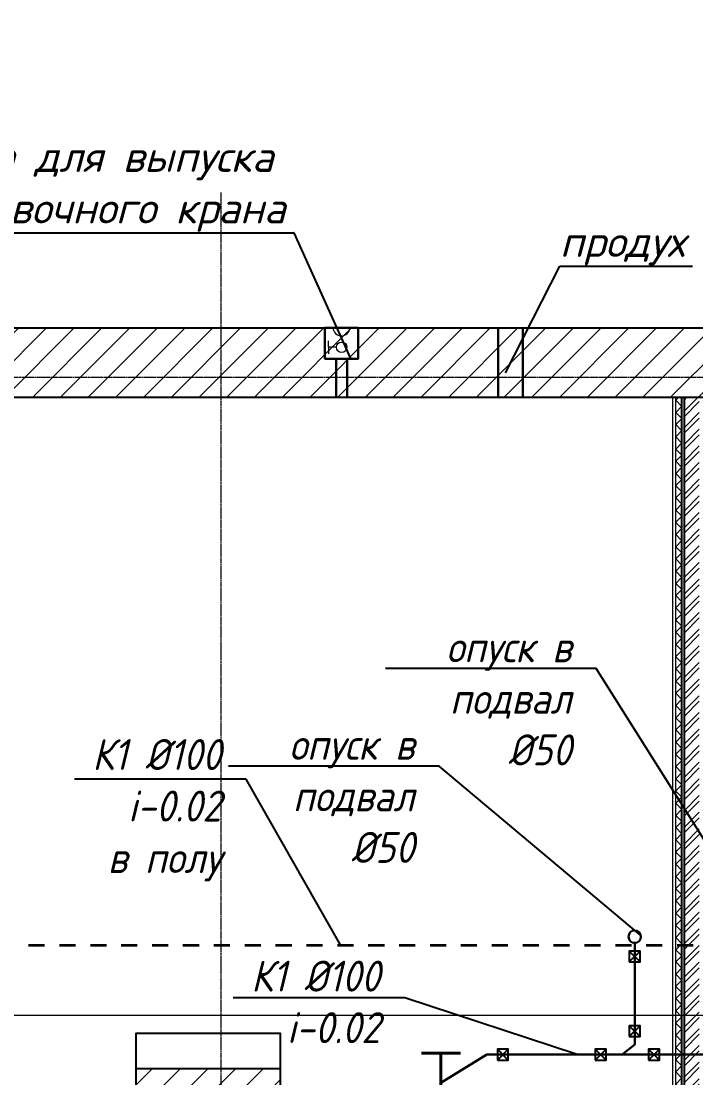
# Model space of a CAD drawing. Header units: millimetres. Extents: x -10178924 to 11692288, y -947381 to 58396.
# Drawn here: x 759417 to 764879, y -884277 to -875729 of the extents above; entities that cross this region are included whole.
import ezdxf
from ezdxf import colors
from ezdxf.entities.mleader import LeaderData, LeaderLine
from ezdxf.math import Vec2, Vec3

# ---------------------------------------------------------------- set-up
doc = ezdxf.new("R2010")
doc.units = ezdxf.units.MM
doc.linetypes.add('Dashed 1', pattern=[250, 130, -120])
doc.linetypes.add('осевая', pattern=[50.8, 31.75, -6.35, 6.35, -6.35])
for name, color, linetype, lineweight in [('!К3', 30, 'Continuous', 30), ('_В1', 5, 'Continuous', 9), ('PDF _Разрезы', 7, 'Continuous', 9), ('Отделка СТЕН', 6, 'Continuous', 13), ('Перегородки', 162, 'Continuous', 9), ('перегородки нов.', 112, 'Continuous', 30), ('Перегородки_ГКЛ', 20, 'Continuous', 9), ('Размеры осевые', 153, 'Continuous', 9), ('Стены.1', 7, 'Continuous', 25), ('Текст 0.09', 250, 'Continuous', 5), ('ШТРИХОВКА', 252, 'Continuous', 15)]:
    doc.layers.add(name, color=color, linetype=linetype, lineweight=lineweight)
for name, color, linetype in [('_надписи канализация', 7, 'Continuous'), ('_надписи_вода', 7, 'Continuous'), ('ВК_Выноски', 7, 'Continuous')]:
    doc.layers.add(name, color=color, linetype=linetype)
doc.styles.add('ISOCPEUR', font='isocpeui.ttf', dxfattribs={"width": 0.9})
doc.styles.add('НТПИ_ТИ', font='isocpeui.ttf', dxfattribs={"height": 250})
pattern_1 = [(45, (-91184.24, 22916.18), (-112.2532, 112.2532), [])]

# ---------------------------------------------------------------- blocks, each defined once
blk = doc.blocks.new('_None')
blk = doc.blocks.new('A$C5282721b')
at = {"layer": 'Отделка СТЕН', "true_color": 0x000000, "transparency": 33554687}
h = blk.add_hatch(dxfattribs=at)
h.set_pattern_fill('ANSI37', color=18, scale=22, angle=-90)
h.set_pattern_definition([(315, (-17446.33, 108538.816), (49.39141, 49.39141), []), (45, (-17446.33, 108538.816), (-49.39141, 49.39141), [])])
h.paths.add_polyline_path([(45629.391, -161.943), (45579.391, -161.943), (45579.391, -11596.906), (45629.391, -11596.906)])
at = {"layer": 'Перегородки', "lineweight": 20, "true_color": 0x000000, "transparency": 33554687}
h = blk.add_hatch(dxfattribs=at)
h.set_pattern_fill('ANSI32', color=18, scale=10)
h.set_pattern_definition([(45, (-4577.43, 241515.3), (-67.35192, 67.35192), []), (45, (-4532.53, 241515.3), (-67.35192, 67.35192), [])])
h.paths.add_polyline_path([(45649.391, -161.943), (45649.391, -5470.839), (45649.391, -11596.906), (45769.391, -11596.906), (45769.391, -5905.801), (45769.391, -5905.801), (45769.391, -161.943)])
at = {"layer": 'ШТРИХОВКА', "ltscale": 100, "true_color": 0x000000, "transparency": 33554687}
h = blk.add_hatch(dxfattribs=at)
h.set_pattern_fill('ANSI31', color=18, scale=50)
h.set_pattern_definition([(45, (-79853.01, 26279.86), (-112.2532, 112.2532), [])])
h.paths.add_polyline_path([(54269.391, -3939.953), (54269.391, 398.057), (51072.983, 398.057), (51081.553, -161.943), (53709.571, -162.311), (53709.571, -3940.43)])
h.paths.add_polyline_path([(30340.503, -4591.943), (29940.503, -4591.943), (29940.683, -5161.423), (30340.683, -5161.423)])
h.paths.add_polyline_path([(29940.503, -3521.943), (30340.503, -3521.908), (30340.683, -162.311), (50990.793, -161.943), (51100, -161.943), (51100, 398.057), (29940.503, 398.057)])
h = blk.add_hatch(dxfattribs=at)
h.set_pattern_fill('ANSI31', color=18, scale=50)
h.set_pattern_definition(pattern_1)
h.paths.add_polyline_path([(42378.345, -6195.362), (41916.529, -6195.362), (41208.345, -6195.362), (41208.345, -5595.362), (42378.345, -5595.362)])
h = blk.add_hatch(dxfattribs=at)
h.set_pattern_fill('ANSI31', color=18, scale=50)
h.set_pattern_definition(pattern_1)
h.paths.add_polyline_path([(42378.345, -6195.362), (41916.529, -6195.362), (41208.345, -6195.362), (41208.345, -5595.362), (42378.345, -5595.362)])
at = {"layer": '_В1', "color": 18, "true_color": 0x000000, "transparency": 33554687}
for p, q in [((42769.51, 187.536), (42769.198, 293.537)), ((42832.525, 241.412), (42769.347, 241.226))]:
    blk.add_line(p, q, dxfattribs=at)
blk.add_circle((42875.017, 241.495), 42.492, dxfattribs=at)
blk.add_arc((42873.096, 402.941), 68.745, 183.5470293, 355.4536708, dxfattribs=at)
at = {"layer": '_надписи_вода', "color": 18, "lineweight": 30, "true_color": 0x000000, "transparency": 33554687}
for p, q in [((42829.505, -161.943), (42829.505, 148.057)), ((42919.505, -161.943), (42919.505, 148.057))]:
    blk.add_line(p, q, dxfattribs=at)
for points in [[(43009.505, 398.057), (42739.505, 398.057), (42739.505, 148.057), (43009.505, 148.057)], [(42739.505, 148.057), (43009.505, 148.057), (43009.505, 398.057), (42739.505, 398.057)], [(43009.505, 398.057), (42739.505, 398.057), (42739.505, 148.057), (43009.505, 148.057)], [(43009.505, 398.057), (42739.505, 398.057), (42739.505, 148.057), (43009.505, 148.057)]]:
    blk.add_lwpolyline(points, close=True, dxfattribs=at)
at = {"layer": 'PDF _Разрезы', "color": 18, "lineweight": 9, "true_color": 0x000000, "transparency": 33554687}
blk.add_lwpolyline([(-3851.775, -5161.054), (61037.167, -5161.054)], dxfattribs=at)
at = {"layer": 'Перегородки', "color": 18, "lineweight": 25, "true_color": 0x000000, "transparency": 33554687}
for p, q in [((45629.391, -11596.906), (45629.391, -161.943)), ((45649.391, -11596.906), (45649.391, -161.943))]:
    blk.add_line(p, q, dxfattribs=at)
at = {"layer": 'перегородки нов.', "color": 18, "ltscale": 100, "true_color": 0x000000, "transparency": 33554687}
for p, q in [((44140.503, -161.943), (44140.503, 398.057)), ((44340.503, -161.943), (44340.503, 398.057))]:
    blk.add_line(p, q, dxfattribs=at)
at = {"layer": 'Перегородки_ГКЛ', "color": 18, "true_color": 0x000000, "transparency": 33554687}
for points in [[(45554.391, -11596.906), (45554.391, -161.943), (45554.391, -161.943)], [(45579.391, -11596.906), (45579.391, -161.943), (45579.391, -161.943)], [(45629.391, -3754.582), (45629.391, -161.943), (45629.391, -161.943)]]:
    blk.add_lwpolyline(points, dxfattribs=at)
at = {"layer": 'Размеры осевые', "color": 251, "linetype": 'осевая', "ltscale": 0.5, "transparency": 33554687}
for p, q in [((41900, -19000), (41900, 1500)), ((-9750, 0), (57900, 0))]:
    blk.add_line(p, q, dxfattribs=at)
at = {"layer": 'Стены.1', "color": 18, "linetype": 'Continuous', "true_color": 0x000000, "transparency": 33554687, "flags": 128}
for points in [[(-473.077, 398.057), (54269.391, 398.057)], [(86.923, -161.943), (53709.391, -161.943)], [(31262.952, -161.943), (47875.244, -161.943)]]:
    blk.add_lwpolyline(points, dxfattribs=at)
for points in [[(41208.345, -6480.362), (42378.345, -6480.362), (42378.345, -5310.362), (41208.345, -5310.362)], [(41208.345, -6480.362), (42378.345, -6480.362), (42378.345, -5310.362), (41208.345, -5310.362)], [(41208.345, -6195.362), (42378.345, -6195.362), (42378.345, -5595.362), (41208.345, -5595.362)], [(41208.345, -6195.362), (42378.345, -6195.362), (42378.345, -5595.362), (41208.345, -5595.362)]]:
    blk.add_lwpolyline(points, close=True, dxfattribs=at)
at = {"layer": 'Текст 0.09', "color": 7, "linetype": 'ByBlock', "lineweight": -2, "ltscale": 100, "transparency": 33554687}
blk.add_line((42488.93, 1168.384), (42488.57, 1168.384), dxfattribs=at)
blk.add_line((42488.93, 1168.384), (42488.57, 1168.384), dxfattribs=at)
at = {"layer": 'Текст 0.09', "linetype": 'ByBlock', "lineweight": -2, "ltscale": 100, "transparency": 33554687}
blk.add_line((44639.973, 897.389), (44640.333, 897.389), dxfattribs=at)
blk.add_line((44639.973, 897.389), (44640.333, 897.389), dxfattribs=at)
at = {"layer": 'Текст 0.09', "color": 7, "linetype": 'ByBlock', "lineweight": -2, "ltscale": 100, "transparency": 33554687}
for points in [[(39418.026, 1168.384), (42488.57, 1168.384)], [(39418.026, 1168.384), (42488.57, 1168.384)], [(42948.71, 150.137), (42488.93, 1168.384)], [(42948.71, 150.137), (42488.93, 1168.384)]]:
    blk.add_lwpolyline(points, dxfattribs=at)
at = {"layer": 'Текст 0.09', "linetype": 'ByBlock', "lineweight": -2, "ltscale": 100, "transparency": 33554687}
for points in [[(44200.574, 35.11), (44639.973, 897.389)], [(44200.574, 35.11), (44639.973, 897.389)], [(44640.333, 897.389), (45715.612, 897.389)], [(44640.333, 897.389), (45715.612, 897.389)]]:
    blk.add_lwpolyline(points, dxfattribs=at)
at = {"layer": 'Текст 0.09', "color": 7, "ltscale": 100, "transparency": 33554687}
blk.add_solid([(42948.737, 150.15), (42948.784, 149.973), (42948.682, 150.125)], dxfattribs=at)
blk.add_solid([(42948.737, 150.15), (42948.784, 149.973), (42948.682, 150.125)], dxfattribs=at)
at = {"layer": 'Текст 0.09', "ltscale": 100, "transparency": 33554687}
blk.add_solid([(44200.601, 35.096), (44200.493, 34.949), (44200.548, 35.123)], dxfattribs=at)
blk.add_solid([(44200.601, 35.096), (44200.493, 34.949), (44200.548, 35.123)], dxfattribs=at)
at = {"layer": 'Текст 0.09', "color": 7, "ltscale": 100, "transparency": 33554687, "char_height": 250, "attachment_point": 1, "style": 'НТПИ_ТИ'}
for s, insert in [('ниша для выпуска\\Pполивочного крана', (39418.026, 1910.051)), ('ниша для выпуска\\Pполивочного крана', (39418.026, 1910.051)), ('продух', (44640.423, 1222.389)), ('продух', (44640.423, 1222.389))]:
    blk.add_mtext(s, dxfattribs=dict(at, insert=insert))

msp = doc.modelspace()

# ---------------------------------------------------------------- linework, layer by layer
at = {"layer": '!К3', "linetype": 'Dashed 1', "lineweight": 35}
msp.add_line((771607.2, -883207.1), (759152, -883207.1), dxfattribs=at)
at = {"layer": '!К3', "lineweight": 40}
for p, q in [((762972.4, -884076.7), (762657, -884076.7)), ((762814.7, -887320.5), (762814.7, -884076.7))]:
    msp.add_line(p, q, dxfattribs=at)
at = {"layer": '!К3', "ltscale": 100}
for p, q in [((762814.7, -884317.3), (763186.7, -884089.4)), ((763186.7, -884089.4), (771301.7, -884089.4))]:
    msp.add_line(p, q, dxfattribs=at)
msp.add_lwpolyline([(764383.9, -883185.1), (764383.9, -884006.8), (764281.9, -884089.4)], dxfattribs=at)
msp.add_circle((764383.9, -883135.1), 50, dxfattribs=at)
for p, q in [((764340.4, -883252.2), (764427.4, -883339.3)), ((764427.4, -883252.2), (764340.4, -883339.3)), ((764340.4, -883856.3), (764427.4, -883943.4)), ((764427.4, -883856.3), (764340.4, -883943.4)), ((763272.6, -884045.8), (763359.7, -884132.9)), ((763359.7, -884045.8), (763272.6, -884132.9)), ((764065, -884045.8), (764152.1, -884132.9)), ((764152.1, -884045.8), (764065, -884132.9)), ((764496.8, -884045.8), (764583.9, -884132.9)), ((764583.9, -884045.8), (764496.8, -884132.9))]:
    msp.add_line(p, q)
for points in [[(764340.4, -883339.3), (764427.4, -883339.3), (764427.4, -883252.2), (764340.4, -883252.2)], [(764340.4, -883943.4), (764427.4, -883943.4), (764427.4, -883856.3), (764340.4, -883856.3)], [(763272.6, -884132.9), (763359.7, -884132.9), (763359.7, -884045.8), (763272.6, -884045.8)], [(764065, -884132.9), (764152.1, -884132.9), (764152.1, -884045.8), (764065, -884045.8)], [(764496.8, -884132.9), (764583.9, -884132.9), (764583.9, -884045.8), (764496.8, -884045.8)]]:
    msp.add_lwpolyline(points, close=True)

# ---------------------------------------------------------------- block references
msp.add_blockref('A$C5282721b', (719137, -878608.8))

# ---------------------------------------------------------------- leaders
at = {"layer": '_надписи канализация', "lineweight": -2}
ml = msp.add_multileader_mtext('Standard', dxfattribs=at)
ml.set_content('\\A1;Приямок{\\Fisocp3|c204; }800{\\fArial|b0|i0|c204|p34;х}800х800(h)\\P{\\fArial|b0|i0|c204|p34;с\\Fisocp3|c204; }насосом дренажным {\\A0;\\H0.91667x;ГНОМ 10-10Г\\A1;\\H1.09091x; \\PN=1,1 кВт \\P (1 раб)\\Fisocp3|c204; \\fISOCPEUR|b0|i0|c204|p34;(закрыть рифленым железом)}', color=256, style='ISOCPEUR')
ml.set_leader_properties(lineweight=13)
ml.set_arrow_properties(name='NONE')
ml.build(insert=Vec2(0, 0))
ml.multileader.update_dxf_attribs({"text_left_attachment_type": 6, "text_right_attachment_type": 6, "dogleg_length": 100, "arrow_head_size": 300, "scale": 100})
ctx = ml.context
ctx.base_point, ctx.scale, ctx.char_height, ctx.arrow_head_size, ctx.landing_gap_size, ctx.plane_origin = Vec3(726724.9, -876080.2), 100, 250, 300, 0.09, Vec3(722250.4, -879799.4)
ctx.left_attachment, ctx.right_attachment, ctx.text_align_type = 6, 6, 1
notes = []
notes.append((ctx, [(0, (1, 1, 0), (726624.9, -876080.2), (1, 0), 100, [(1, [(727663, -882471)], 0, [])])]))
ctx.mtext.insert, ctx.mtext.width, ctx.mtext.alignment, ctx.mtext.flow_direction = Vec3(729650, -875755.2), 5926.326, 2, 5
at = {"layer": 'ВК_Выноски', "lineweight": -2}
ml = msp.add_multileader_mtext('Standard', dxfattribs=at)
ml.set_content('Канализационная станция\\P SANICUBIC CLASSIC IP68', color=256, style='ISOCPEUR')
ml.set_leader_properties(lineweight=13)
ml.build(insert=Vec2(0, 0))
ml.multileader.update_dxf_attribs({"text_left_attachment_type": 6, "text_right_attachment_type": 6, "dogleg_length": 1, "arrow_head_size": 300, "scale": 100})
ctx = ml.context
ctx.base_point, ctx.scale, ctx.char_height, ctx.arrow_head_size, ctx.landing_gap_size, ctx.plane_origin = Vec3(753004.1, -880992.7, -0.1), 100, 250, 300, 0.09, Vec3(756446.9, -883897.6, -0.1)
ctx.left_attachment, ctx.right_attachment, ctx.text_align_type = 6, 6, 1
notes.append((ctx, [(1, (1, 1, 0), (757018.6, -880992.7, -0.1), (-1, 0), 100, [(0, [(758206.2, -882846.5, -0.1)], 0, [])])]))
ctx.mtext.insert, ctx.mtext.width, ctx.mtext.alignment, ctx.mtext.flow_direction = Vec3(754837.2, -880692.7, -0.1), 218673.814, 2, 5
at = {"layer": 'ВК_Выноски'}
ml = msp.add_multileader_mtext('Standard', dxfattribs=at)
ml.set_content('{\\W0.9;опуск в подвал %%C50}', color=7, style='ISOCPEUR')
ml.set_leader_properties(color=7, linetype='ByLayer', lineweight=-1)
ml.set_arrow_properties(name='NONE')
ml.build(insert=Vec2(0, 0))
ml.multileader.update_dxf_attribs({"text_left_attachment_type": 6, "text_right_attachment_type": 6, "dogleg_length": 0.36, "arrow_head_size": 300})
ctx = ml.context
ctx.base_point, ctx.char_height, ctx.arrow_head_size, ctx.landing_gap_size, ctx.plane_origin = Vec3(762708.9, -880965.5), 250, 300, 100, Vec3(775120.7, -911294.7)
ctx.left_attachment, ctx.right_attachment, ctx.text_align_type = 6, 6, 2
notes.append((ctx, [(1, (1, 1, 0), (764072.7, -880965.5), (-1, 0), 100.4, [(0, [(766067, -884132.7)], 0, [])])]))
ctx.mtext.insert, ctx.mtext.width, ctx.mtext.alignment, ctx.mtext.flow_direction = Vec3(763872.4, -880665.5), 1489.588, 3, 5
ml = msp.add_multileader_mtext('Standard', dxfattribs=at)
ml.set_content('{\\W0.9;опуск в подвал %%C50}', color=7, style='ISOCPEUR')
ml.set_leader_properties(color=7, linetype='ByLayer', lineweight=-1)
ml.set_arrow_properties(name='NONE')
ml.build(insert=Vec2(0, 0))
ml.multileader.update_dxf_attribs({"text_left_attachment_type": 6, "text_right_attachment_type": 6, "dogleg_length": 0.36, "arrow_head_size": 300})
ctx = ml.context
ctx.base_point, ctx.char_height, ctx.arrow_head_size, ctx.landing_gap_size, ctx.plane_origin = Vec3(761437.6, -881754.5), 250, 300, 100, Vec3(773619.8, -910784.4)
ctx.left_attachment, ctx.right_attachment, ctx.text_align_type = 6, 6, 2
notes.append((ctx, [(1, (1, 1, 0), (762801.4, -881754.5), (-1, 0), 100.4, [(0, [(764432.2, -883122.2)], 0, [])])]))
ctx.mtext.insert, ctx.mtext.width, ctx.mtext.alignment, ctx.mtext.flow_direction = Vec3(762601.1, -881454.5), 1489.588, 3, 5
ml = msp.add_multileader_mtext('Standard', dxfattribs=at)
ml.set_content('{\\W0.9;К1 %%C100\\Pi-0.02\\Pв полу}', color=7, style='ISOCPEUR')
ml.set_leader_properties(color=7, linetype='ByLayer', lineweight=-1)
ml.set_arrow_properties(name='NONE')
ml.build(insert=Vec2(0, 0))
ml.multileader.update_dxf_attribs({"text_left_attachment_type": 6, "text_right_attachment_type": 6, "dogleg_length": 0.36, "arrow_head_size": 300})
ctx = ml.context
ctx.base_point, ctx.char_height, ctx.arrow_head_size, ctx.landing_gap_size, ctx.plane_origin = Vec3(759819.9, -881861.8), 250, 300, 100, Vec3(772183.5, -913105.8)
ctx.left_attachment, ctx.right_attachment, ctx.text_align_type = 6, 6, 2
notes.append((ctx, [(1, (1, 1, 0), (761237.4, -881861.8), (-1, 0), 100.4, [(0, [(762005.1, -883207.1)], 0, [])])]))
ctx.mtext.insert, ctx.mtext.width, ctx.mtext.alignment, ctx.mtext.flow_direction = Vec3(761037, -881536.8), 1489.588, 3, 5
at = {"layer": 'ВК_Выноски', "lineweight": -2}
ml = msp.add_multileader_mtext('Standard', dxfattribs=at)
ml.set_content('Насос Фекальный ^JВихрь ФН-3 MAX', color=256, style='ISOCPEUR')
ml.set_leader_properties(lineweight=13)
ml.build(insert=Vec2(0, 0))
ml.multileader.update_dxf_attribs({"text_left_attachment_type": 6, "text_right_attachment_type": 6, "dogleg_length": 1, "arrow_head_size": 300, "scale": 100})
ctx = ml.context
ctx.base_point, ctx.scale, ctx.char_height, ctx.arrow_head_size, ctx.landing_gap_size, ctx.plane_origin = Vec3(753569.9, -882245.8, -0.1), 100, 250, 300, 0.09, Vec3(759215, -881755.3, -0.1)
ctx.left_attachment, ctx.right_attachment, ctx.text_align_type = 6, 6, 1
notes.append((ctx, [(1, (1, 1, 0), (756204.4, -882245.8, -0.1), (-1, 0), 100, [(0, [(757872, -883785.5, -0.1)], 0, [])])]))
ctx.mtext.insert, ctx.mtext.width, ctx.mtext.alignment, ctx.mtext.flow_direction = Vec3(754766.9, -881920.8, -0.1), 218673.814, 2, 5
at = {"layer": 'ВК_Выноски'}
ml = msp.add_multileader_mtext('Standard', dxfattribs=at)
ml.set_content('{\\W0.9;К1 %%C100\\Pi-0.02}', color=7, style='ISOCPEUR')
ml.set_leader_properties(color=7, linetype='ByLayer', lineweight=-1)
ml.set_arrow_properties(name='NONE')
ml.build(insert=Vec2(0, 0))
ml.multileader.update_dxf_attribs({"text_left_attachment_type": 6, "text_right_attachment_type": 6, "dogleg_length": 0.36, "arrow_head_size": 300})
ctx = ml.context
ctx.base_point, ctx.char_height, ctx.arrow_head_size, ctx.landing_gap_size, ctx.plane_origin = Vec3(761106.1, -883629.2), 250, 300, 100, Vec3(773819.1, -915227.4)
ctx.left_attachment, ctx.right_attachment, ctx.text_align_type = 6, 6, 2
notes.append((ctx, [(1, (1, 1, 0), (762523.6, -883629.2), (-1, 0), 100.4, [(0, [(763918.9, -884089.4)], 0, [])])]))
ctx.mtext.insert, ctx.mtext.width, ctx.mtext.alignment, ctx.mtext.flow_direction = Vec3(762323.2, -883329.2), 1489.588, 3, 5
for ctx, leaders in notes:
    for number, flags, end, landing, length, lines in leaders:
        leader = LeaderData()
        leader.index, (leader.has_last_leader_line, leader.has_dogleg_vector, leader.attachment_direction) = number, flags
        leader.last_leader_point, leader.dogleg_vector, leader.dogleg_length = Vec3(end), Vec3(landing), length
        for number, points, colour, breaks in lines:
            line = LeaderLine()
            line.index, line.vertices, line.color, line.breaks = number, Vec3.list(points), colors.encode_raw_color(colour), breaks
            leader.lines.append(line)
        ctx.leaders.append(leader)

doc.saveas('drawing.dxf')
